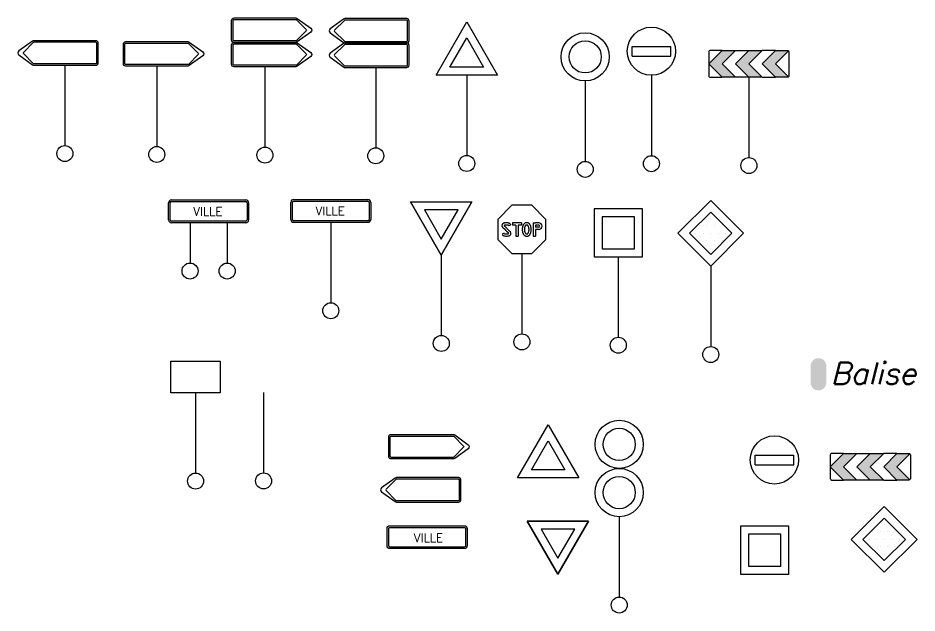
# Model space of a CAD drawing. Header units: millimetres. Extents: x -1573 to 210, y -360 to 557.
# Drawn here: x -381.9 to -325.8, y 430.4 to 467.5 of the extents above; entities that cross this region are included whole.
import ezdxf
from ezdxf.enums import TextEntityAlignment as Align

# ---------------------------------------------------------------- set-up
doc = ezdxf.new("R2010")
doc.units = ezdxf.units.MM
doc.header["$LTSCALE"] = 2
doc.layers.add('Signalisation Verticale', color=7, linetype='Continuous')
doc.layers.add('Signalisation Verticale Symbole', color=7, linetype='Continuous')
doc.styles.add('Cotation Alti', font='romans.shx', dxfattribs={"oblique": 13.5, "height": 0.28})
doc.styles.add('CovaSymbole', font='romans.shx')

# ---------------------------------------------------------------- blocks, each defined once
blk = doc.blocks.new('A$C686B3323')
for p, q in [((-0.384, 0.664), (0, 0)), ((0.383, 0.664), (-0.384, 0.664)), ((-0.211, 0.564), (0, 0.2)), ((0.21, 0.564), (-0.211, 0.564)), ((0, 0), (0.383, 0.664)), ((0, 0.2), (0.21, 0.564))]:
    blk.add_line(p, q)
at = {"linetype": 'Continuous'}
for p, q in [((-0.384, 0.664), (0.383, 0.664)), ((0, 0), (-0.384, 0.664)), ((0.383, 0.664), (0, 0))]:
    blk.add_line(p, q, dxfattribs=at)
blk = doc.blocks.new('A$C7F1306AA')
at = {"linetype": 'Continuous'}
for p, q in [((-0.384, 0), (0, 0.664)), ((0, 0.664), (0.384, 0)), ((0.384, 0), (-0.384, 0))]:
    blk.add_line(p, q, dxfattribs=at)
for p, q in [((-0.21, 0.1), (0, 0.464)), ((0, 0.464), (0.21, 0.1)), ((0.21, 0.1), (-0.21, 0.1))]:
    blk.add_line(p, q)
blk = doc.blocks.new('A$C1EA037C0')
at = {"linetype": 'Continuous'}
blk.add_circle((-0.045, 0.298), 0.301, dxfattribs=at)
blk.add_circle((-0.045, 0.298), 0.201)
blk = doc.blocks.new('A$C095A3EBC')
for p, q in [((0.301, 0.602), (-0.301, 0.602)), ((-0.301, 0.602), (-0.301, 0)), ((0.301, 0), (0.301, 0.602)), ((0.201, 0.502), (-0.201, 0.502)), ((-0.201, 0.502), (-0.201, 0.1)), ((0.201, 0.1), (0.201, 0.502)), ((-0.201, 0.1), (0.201, 0.1)), ((-0.301, 0), (0.301, 0))]:
    blk.add_line(p, q)
blk = doc.blocks.new('A$C11972DB6')
at = {"linetype": 'Continuous'}
h = blk.add_hatch(color=256, dxfattribs=at)
edge = h.paths.add_edge_path()
edge.add_line((0.333, 0.333), (0.483, 0.333))
edge.add_arc((0.483, 0.317), 0.0167, 405.0027, 450, ccw=False)
edge.add_line((0.495, 0.328), (0.333, 0.167))
edge.add_line((0.333, 0.167), (0.495, 0.005))
edge.add_arc((0.483, 0.017), 0.0167, 270, 314.9973, ccw=False)
edge.add_line((0.483, 0), (0.333, 0))
edge.add_line((0.333, 0), (0.167, 0.167))
edge.add_line((0.167, 0.167), (0.333, 0.333))
h.paths.add_polyline_path([(0.167, 0), (0, 0), (-0.167, 0.167), (0, 0.333), (0.167, 0.333), (0, 0.167)])
h.paths.add_polyline_path([(-0.167, 0), (-0.333, 0), (-0.5, 0.167), (-0.333, 0.333), (-0.167, 0.333), (-0.333, 0.167)])
for points in [[(-0.167, 0), (-0.333, 0), (-0.5, 0.167), (-0.333, 0.333), (-0.167, 0.333), (-0.333, 0.167)], [(0, 0), (-0.167, 0), (-0.333, 0.167), (-0.167, 0.333), (0, 0.333), (-0.167, 0.167)], [(0.167, 0), (0, 0), (-0.167, 0.167), (0, 0.333), (0.167, 0.333), (0, 0.167)], [(0.167, 0.333), (0, 0.167), (0.167, 0), (0.333, 0), (0.167, 0.167), (0.333, 0.333)]]:
    blk.add_lwpolyline(points, close=True, dxfattribs=at)
for points in [[(-0.5, 0.167), (-0.5, 0.017, 0.414214), (-0.483, 0), (-0.333, 0), (-0.5, 0.167), (-0.333, 0.333), (-0.483, 0.333, 0.414214), (-0.5, 0.317)], [(0.333, 0.333), (0.483, 0.333, -0.1989), (0.495, 0.328), (0.333, 0.167), (0.495, 0.005, -0.1989), (0.483, 0), (0.333, 0), (0.167, 0.167)]]:
    blk.add_lwpolyline(points, format="xyb", close=True, dxfattribs=at)
blk.add_lwpolyline([(0.495, 0.005), (0.333, 0.167), (0.495, 0.328, -0.198925), (0.5, 0.317), (0.5, 0.017, -0.198925), (0.495, 0.005)], format="xyb", dxfattribs=at)
blk = doc.blocks.new('A$C12351553')
at = {"linetype": 'Continuous'}
for p, q in [((0, 0.822), (-0.411, 0.411)), ((0.411, 0.411), (0, 0.822)), ((0, 0.676), (-0.266, 0.411)), ((0.265, 0.411), (0, 0.676)), ((0, 0.599), (0, 0.599)), ((-0.141, 0.505), (-0.141, 0.505)), ((-0.047, 0.505), (-0.047, 0.505)), ((0.047, 0.505), (0.047, 0.505)), ((0.141, 0.505), (0.141, 0.505)), ((-0.411, 0.411), (0, 0)), ((-0.266, 0.411), (0, 0.145)), ((-0.188, 0.411), (-0.188, 0.411)), ((-0.094, 0.411), (-0.094, 0.411)), ((0, 0.411), (0, 0.411)), ((0, 0), (0.411, 0.411)), ((0, 0.145), (0.265, 0.411)), ((0.094, 0.411), (0.094, 0.411)), ((0.188, 0.411), (0.188, 0.411)), ((-0.141, 0.316), (-0.141, 0.316)), ((-0.047, 0.316), (-0.047, 0.316)), ((0.047, 0.316), (0.047, 0.316)), ((0.141, 0.316), (0.141, 0.316)), ((0, 0.222), (0, 0.222))]:
    blk.add_line(p, q, dxfattribs=at)
blk = doc.blocks.new('A$C2924714C')
at = {"linetype": 'Continuous'}
for p, q in [((-0.241, 0.362), (0.241, 0.362)), ((-0.241, 0.241), (0.241, 0.241))]:
    blk.add_line(p, q, dxfattribs=at)
at = {"flags": 128}
for points in [[(-0.241, 0.241), (-0.241, 0.362)], [(0.241, 0.241), (0.241, 0.362)]]:
    blk.add_lwpolyline(points, dxfattribs=at)
at = {"linetype": 'Continuous'}
blk.add_circle((0, 0.301), 0.301, dxfattribs=at)
blk.add_circle((0, 0.301), 0.301, dxfattribs=at)
blk = doc.blocks.new('A$C36BD6973')
at = {"linetype": 'Continuous'}
for points in [[(0.388, 0), (-0.388, 0, -0.414214), (-0.418, 0.031), (-0.418, 0.276, -0.414214), (-0.388, 0.306), (0.388, 0.306, -0.159497), (0.406, 0.3), (0.573, 0.178, -0.506795), (0.573, 0.128), (0.406, 0.006, -0.159497)], [(0.388, 0.02), (-0.388, 0.02, -0.414214), (-0.398, 0.031), (-0.398, 0.276, -0.414214), (-0.388, 0.286), (0.388, 0.286, -0.159497), (0.394, 0.284), (0.517, 0.16, -0.412426), (0.517, 0.146), (0.394, 0.022, -0.159497)]]:
    blk.add_lwpolyline(points, format="xyb", close=True, dxfattribs=at)
blk = doc.blocks.new('A$C33B61DEA')
at = {"layer": 'Signalisation Verticale Symbole', "color": 0, "linetype": 'Continuous'}
for points in [[(-0.464, 0.286), (0.464, 0.286, -0.414214), (0.5, 0.25), (0.5, 0.036, -0.414214), (0.464, 0), (-0.464, 0, -0.414214), (-0.5, 0.036), (-0.5, 0.25, -0.414214)], [(-0.464, 0.266), (0.464, 0.266, -0.414214), (0.48, 0.25), (0.48, 0.036, -0.414214), (0.464, 0.02), (-0.464, 0.02, -0.414214), (-0.48, 0.036), (-0.48, 0.25, -0.414214)]]:
    blk.add_lwpolyline(points, format="xyb", close=True, dxfattribs=at)
blk = doc.blocks.new('A$C7864563A')
at = {"linetype": 'Continuous'}
for p, q in [((-0.732, 0.638), (-0.732, 0.852)), ((-0.712, 0.638), (-0.712, 0.852)), ((-0.696, 0.888), (0.232, 0.888)), ((-0.696, 0.868), (0.232, 0.868)), ((0.248, 0.852), (0.248, 0.638)), ((0.268, 0.852), (0.268, 0.638)), ((0.232, 0.622), (-0.696, 0.622)), ((0.232, 0.602), (-0.696, 0.602)), ((-0.464, 0.602), (-0.464, 0.1)), ((0, 0.602), (0, 0.1))]:
    blk.add_line(p, q, dxfattribs=at)
for centre in [(-0.464, 0), (0, 0)]:
    blk.add_circle(centre, 0.1)
for centre, radius, start, end in [((-0.696, 0.852), 0.0357, 90, 180), ((-0.696, 0.852), 0.0157, 90, 180), ((0.232, 0.852), 0.0357, 360, 90), ((0.232, 0.852), 0.0157, 360, 90), ((-0.696, 0.638), 0.0357, 180, 270), ((-0.696, 0.638), 0.0157, 180, 270), ((0.232, 0.638), 0.0157, 270, 0), ((0.232, 0.638), 0.0357, 270, 0)]:
    blk.add_arc(centre, radius, start, end, dxfattribs=at)
blk = doc.blocks.new('A$C75AC78A5')
at = {"linetype": 'Continuous'}
for p, q in [((-0.5, 1.14), (-0.5, 1.354)), ((-0.48, 1.14), (-0.48, 1.354)), ((-0.464, 1.39), (0.464, 1.39)), ((-0.464, 1.37), (0.464, 1.37)), ((0.48, 1.354), (0.48, 1.14)), ((0.5, 1.354), (0.5, 1.14)), ((0.464, 1.124), (-0.464, 1.124)), ((0.464, 1.104), (-0.464, 1.104)), ((0, 1.104), (0, 0.1))]:
    blk.add_line(p, q, dxfattribs=at)
blk.add_circle((0, 0), 0.1)
for centre, radius, start, end in [((-0.464, 1.354), 0.0357, 90, 180), ((-0.464, 1.354), 0.0157, 90, 180), ((0.464, 1.354), 0.0357, 360, 90), ((0.464, 1.354), 0.0157, 360, 90), ((-0.464, 1.14), 0.0357, 180, 270), ((-0.464, 1.14), 0.0157, 180, 270), ((0.464, 1.14), 0.0157, 270, 0), ((0.464, 1.14), 0.0357, 270, 0)]:
    blk.add_arc(centre, radius, start, end, dxfattribs=at)
blk = doc.blocks.new('A$C51B87BA8')
at = {"linetype": 'Continuous'}
for p, q in [((-0.125, 1.707), (-0.301, 1.53)), ((0.125, 1.707), (-0.125, 1.707)), ((0.301, 1.53), (0.125, 1.707)), ((-0.301, 1.53), (-0.301, 1.28)), ((-0.163, 1.453), (-0.138, 1.465)), ((-0.116, 1.488), (-0.116, 1.46)), ((-0.005, 1.488), (-0.116, 1.488)), ((-0.075, 1.46), (-0.116, 1.46)), ((-0.075, 1.46), (-0.075, 1.322)), ((-0.047, 1.46), (-0.047, 1.322)), ((-0.005, 1.46), (-0.047, 1.46)), ((-0.005, 1.488), (-0.005, 1.46)), ((0.141, 1.488), (0.168, 1.488)), ((0.141, 1.488), (0.141, 1.322)), ((0.21, 1.488), (0.168, 1.488)), ((0.21, 1.46), (0.168, 1.46)), ((0.168, 1.46), (0.168, 1.433)), ((0.301, 1.28), (0.301, 1.53)), ((-0.223, 1.358), (-0.248, 1.346)), ((-0.214, 1.445), (-0.154, 1.386)), ((0.033, 1.42), (0.033, 1.39)), ((0.088, 1.419), (0.088, 1.392)), ((0.21, 1.433), (0.168, 1.433)), ((0.21, 1.405), (0.168, 1.405)), ((0.168, 1.405), (0.168, 1.322)), ((-0.301, 1.28), (-0.125, 1.104)), ((-0.075, 1.322), (-0.047, 1.322)), ((0.125, 1.104), (0.301, 1.28)), ((0.141, 1.322), (0.168, 1.322)), ((-0.125, 1.104), (0.125, 1.104)), ((0, 1.104), (0, 0.1))]:
    blk.add_line(p, q, dxfattribs=at)
blk.add_circle((0, 0), 0.1)
for centre, radius, start, end in [((-0.208, 1.453), 0.0411, 159.2047, 173.8018), ((-0.233, 1.462), 0.0142, 134.2606, 159.2047), ((-0.208, 1.436), 0.0503, 126.9679, 134.2606), ((-0.204, 1.431), 0.0566, 120.0945, 126.9679), ((-0.183, 1.396), 0.0976, 116.0854, 120.0945), ((-0.207, 1.444), 0.0437, 110.0935, 116.0853), ((-0.211, 1.455), 0.032, 94.9988, 110.0935), ((-0.195, 1.27), 0.218, 89.2311, 94.9988), ((-0.195, 1.27), 0.191, 89.2311, 94.9988), ((-0.195, 1.241), 0.247, 84.7844, 89.2311), ((-0.195, 1.241), 0.22, 84.7844, 89.2311), ((-0.176, 1.454), 0.0326, 72.5173, 84.7844), ((-0.183, 1.432), 0.0562, 66.015, 72.5173), ((-0.19, 1.416), 0.0731, 60.3152, 66.015), ((-0.178, 1.437), 0.0489, 55.5792, 60.3152), ((-0.226, 1.367), 0.134, 52.7158, 55.5792), ((-0.153, 1.462), 0.0146, 35.7252, 52.7158), ((-0.174, 1.447), 0.0401, 25.5081, 35.7252), ((0.089, 1.423), 0.0819, 149.9704, 156.3136), ((0.053, 1.444), 0.0405, 137.2121, 149.9704), ((0.079, 1.42), 0.0756, 127.8772, 137.2121), ((0.072, 1.429), 0.0648, 119.3437, 127.8772), ((0.048, 1.472), 0.0158, 102.0319, 119.3437), ((0.052, 1.452), 0.00808, 93.0315, 167.9731), ((0.052, 1.452), 0.0357, 93.0315, 102.0319), ((0.059, 1.331), 0.157, 88.7426, 93.0315), ((0.059, 1.331), 0.129, 88.7426, 93.0315), ((0.058, 1.317), 0.143, 85.3618, 88.7426), ((0.058, 1.317), 0.171, 85.3618, 88.7426), ((0.057, 1.437), 0.0263, 52.0829, 58.3869), ((0.069, 1.445), 0.0147, 83.9776, 85.3618), ((0.069, 1.445), 0.0423, 78.5639, 85.3618), ((0.074, 1.469), 0.0178, 61.7315, 78.5639), ((0.057, 1.437), 0.0539, 52.0829, 61.7315), ((0.053, 1.433), 0.0594, 41.3861, 52.0829), ((0.066, 1.444), 0.0425, 28.7234, 41.3861), ((0.022, 1.42), 0.0921, 23.3622, 28.7234), ((0.21, 1.447), 0.0414, 270, 90), ((0.21, 1.447), 0.0138, 270, 90), ((-0.205, 1.452), 0.044, 173.8018, 189.4929), ((-0.235, 1.447), 0.0138, 189.4929, 217.662), ((-0.129, 1.529), 0.147, 217.662, 220.0004), ((-0.22, 1.452), 0.028, 219.9986, 225.3573), ((82.699, 85.418), 118.036, 225.35909, 225.36214), ((44.289, 46.519), 63.37, 225.36214, 225.3663), ((347.028, 353.154), 494.27, 225.3663, 225.37524), ((-0.217, 1.36), 0.00635, 202.5866, 206.7813), ((-0.223, 1.358), 0.000245, 206.7813, 228.2922), ((-0.218, 1.364), 0.00835, 228.2922, 234.755), ((-0.095, 1.561), 0.166, 220.0666, 221.5355), ((-0.208, 1.436), 0.0227, 126.9677, 129.5778), ((-0.198, 1.391), 0.0423, 234.755, 237.6263), ((-0.204, 1.431), 0.029, 120.0945, 126.9679), ((-0.097, 1.551), 0.231, 237.6263, 237.9472), ((-0.186, 1.48), 0.044, 221.5355, 225.3621), ((-0.203, 1.381), 0.0304, 237.9472, 238.8315), ((-0.207, 1.374), 0.0228, 238.8315, 243.1651), ((-0.183, 1.396), 0.07, 116.0854, 120.0945), ((-0.19, 1.407), 0.0601, 243.1651, 245.8354), ((-0.155, 1.512), 0.0892, 225.3621, 228.3566), ((-0.201, 1.385), 0.0354, 245.8354, 249.2662), ((-0.207, 1.444), 0.0161, 110.0935, 116.0853), ((-0.211, 1.455), 0.00439, 94.9988, 110.0935), ((-0.21, 1.361), 0.00995, 249.2662, 255.7398), ((-0.211, 1.356), 0.00478, 255.7398, 258.6509), ((-0.201, 1.405), 0.0551, 258.6508, 259.5084), ((-0.206, 1.38), 0.0288, 259.5084, 267.0078), ((-0.189, 1.708), 0.358, 267.0078, 269.1346), ((-0.19, 1.63), 0.279, 269.1346, 272.115), ((-0.18, 1.379), 0.0288, 272.1149, 281.4016), ((2.809, 4.396), 4.251, 225.3752, 225.4717), ((-0.176, 1.454), 0.00499, 72.5173, 84.7844), ((-0.184, 1.399), 0.0488, 281.4016, 282.5461), ((-0.183, 1.432), 0.0286, 66.015, 72.5173), ((-0.176, 1.358), 0.00699, 288.7402, 293.0894), ((-0.174, 1.353), 0.00167, 282.5461, 288.7402), ((-0.186, 1.382), 0.0332, 293.0894, 295.0842), ((-0.139, 1.4), 0.0481, 225.4717, 228.247), ((-0.193, 1.396), 0.0486, 295.0842, 298.0899), ((-0.19, 1.416), 0.0455, 60.3152, 66.015), ((-0.198, 1.333), 0.0416, 45.2526, 48.4661), ((-0.189, 1.39), 0.0414, 298.0899, 301.344), ((-1.276, 0.313), 1.525, 43.3446, 43.4488), ((-0.172, 1.359), 0.00509, 43.4488, 45.2526), ((-0.184, 1.381), 0.0313, 301.344, 303.5312), ((-0.178, 1.437), 0.0213, 55.5792, 60.3152), ((-0.235, 1.296), 0.093, 40.801, 43.3446), ((-0.23, 1.45), 0.114, 303.5312, 304.6787), ((-0.226, 1.367), 0.106, 53.9309, 55.5792), ((-0.173, 1.368), 0.0143, 304.6787, 308.2729), ((-0.164, 1.357), 0.000331, 308.273, 332.0792), ((-0.164, 1.357), 0.000144, 332.0792, 40.801), ((-0.174, 1.447), 0.0125, 25.5082, 28.0545), ((-0.232, 1.299), 0.117, 45.3621, 48.3566), ((-0.2, 1.331), 0.0716, 41.5355, 45.3621), ((-0.291, 1.25), 0.194, 40.0004, 41.5355), ((-0.207, 1.321), 0.0836, 37.662, 40.0004), ((-0.152, 1.363), 0.0138, 9.4929, 37.662), ((-0.178, 1.358), 0.0411, 339.2047, 353.8018), ((-0.181, 1.358), 0.044, 353.8018, 9.4929), ((0.056, 1.42), 0.0506, 167.9697, 179.267), ((0.122, 1.419), 0.117, 179.267, 186.6909), ((0.122, 1.392), 0.117, 173.3091, 180.7329), ((0.056, 1.391), 0.0506, 180.7329, 192.0303), ((0.527, 1.319), 0.532, 166.5447, 167.9697), ((0.527, 1.491), 0.532, 192.0303, 193.4553), ((0.073, 1.428), 0.0658, 162.4918, 166.5447), ((0.073, 1.383), 0.0658, 193.4553, 197.5082), ((0.093, 1.422), 0.0863, 156.3136, 162.4918), ((0.093, 1.389), 0.0863, 197.5082, 203.6864), ((0.089, 1.387), 0.0819, 203.6864, 210.0296), ((0.527, 1.319), 0.505, 166.5447, 167.9697), ((0.056, 1.42), 0.023, 167.9697, 179.267), ((0.056, 1.391), 0.023, 180.7329, 192.0303), ((0.527, 1.491), 0.505, 192.0303, 193.4553), ((0.073, 1.428), 0.0382, 162.4918, 166.5447), ((0.073, 1.383), 0.0382, 193.4553, 197.5082), ((0.093, 1.422), 0.0587, 156.3136, 162.4918), ((0.093, 1.389), 0.0587, 197.5082, 203.6864), ((0.089, 1.423), 0.0543, 149.9704, 156.3136), ((0.089, 1.387), 0.0543, 203.6864, 210.0296), ((0.053, 1.444), 0.0129, 137.2121, 149.9704), ((0.053, 1.367), 0.0129, 210.0296, 222.7879), ((0.079, 1.42), 0.048, 135.7718, 137.2121), ((0.079, 1.39), 0.048, 222.7879, 224.2282), ((0.052, 1.359), 0.00808, 192.0269, 266.9685), ((0.059, 1.48), 0.129, 266.9685, 271.2574), ((0.058, 1.494), 0.143, 271.2574, 274.6382), ((0.057, 1.373), 0.0263, 301.6131, 307.9171), ((0.069, 1.365), 0.0147, 274.6382, 276.0224), ((0.053, 1.433), 0.0318, 41.3861, 52.0829), ((0.053, 1.378), 0.0318, 307.9171, 318.6139), ((0.066, 1.366), 0.0149, 318.6139, 331.2766), ((0.022, 1.42), 0.0645, 23.3622, 28.7234), ((0.022, 1.39), 0.0645, 331.2766, 336.6378), ((0.027, 1.423), 0.0592, 17.8381, 23.3622), ((0.027, 1.388), 0.0592, 336.6378, 342.1619), ((0.039, 1.426), 0.047, 13.1223, 17.8381), ((0.039, 1.384), 0.047, 342.1619, 346.8776), ((-0.41, 1.322), 0.507, 11.362, 13.1223), ((-0.41, 1.489), 0.507, 346.8777, 348.638), ((0.068, 1.418), 0.0204, 1.6691, 11.362), ((0.068, 1.393), 0.0204, 348.638, 358.3309), ((0.022, 1.39), 0.0921, 331.2766, 336.6378), ((0.027, 1.423), 0.0868, 17.8381, 23.3622), ((0.027, 1.388), 0.0868, 336.6378, 342.1619), ((0.039, 1.426), 0.0746, 13.1223, 17.8381), ((0.039, 1.384), 0.0746, 342.1619, 346.8777), ((-0.41, 1.322), 0.535, 11.362, 13.1223), ((-0.41, 1.489), 0.535, 346.8777, 348.638), ((0.068, 1.418), 0.0481, 1.6691, 11.362), ((0.068, 1.393), 0.0481, 348.638, 358.3309), ((-0.025, 1.415), 0.141, 356.0173, 1.6691), ((-0.025, 1.396), 0.141, 358.3309, 3.9827), ((-0.233, 1.348), 0.0146, 215.7252, 232.7158), ((-0.161, 1.443), 0.134, 232.7158, 235.5792), ((-0.209, 1.373), 0.0489, 235.5792, 240.3152), ((-0.197, 1.394), 0.0731, 240.3152, 246.015), ((-0.203, 1.379), 0.0562, 246.015, 252.5173), ((-0.211, 1.356), 0.0326, 252.5173, 264.7844), ((-0.191, 1.57), 0.247, 264.7844, 269.2311), ((-0.191, 1.541), 0.218, 269.2311, 274.9988), ((-0.175, 1.355), 0.032, 274.9988, 290.0935), ((-0.179, 1.366), 0.0437, 290.0935, 296.0853), ((-0.203, 1.415), 0.0976, 296.0854, 300.0945), ((-0.182, 1.379), 0.0566, 300.0945, 306.9679), ((-0.179, 1.374), 0.0503, 306.9679, 314.2606), ((-0.153, 1.348), 0.0142, 314.2606, 339.2047), ((0.053, 1.367), 0.0405, 210.0296, 222.7879), ((0.079, 1.39), 0.0756, 222.7879, 232.1228), ((0.072, 1.382), 0.0648, 232.1228, 240.6563), ((0.048, 1.339), 0.0158, 240.6563, 257.9681), ((0.052, 1.359), 0.0357, 257.9681, 266.9685), ((0.059, 1.48), 0.157, 266.9685, 271.2574), ((0.058, 1.494), 0.171, 271.2574, 274.6382), ((0.069, 1.365), 0.0423, 274.6382, 281.4361), ((0.074, 1.341), 0.0178, 281.4361, 298.2685), ((0.057, 1.373), 0.0539, 298.2685, 307.9171), ((0.053, 1.378), 0.0594, 307.9171, 318.6139), ((0.066, 1.366), 0.0425, 318.6139, 331.2766)]:
    blk.add_arc(centre, radius, start, end, dxfattribs=at)
blk = doc.blocks.new('A$C06FF7E38')
for p, q in [((0.301, 1.706), (-0.301, 1.706)), ((-0.301, 1.706), (-0.301, 1.104)), ((0.301, 1.104), (0.301, 1.706)), ((0.201, 1.606), (-0.201, 1.606)), ((-0.201, 1.606), (-0.201, 1.204)), ((0.201, 1.204), (0.201, 1.606)), ((-0.201, 1.204), (0.201, 1.204)), ((-0.301, 1.104), (0.301, 1.104))]:
    blk.add_line(p, q)
at = {"linetype": 'Continuous'}
blk.add_line((0, 1.104), (0, 0.1), dxfattribs=at)
blk.add_circle((0, 0), 0.1)
blk = doc.blocks.new('A$C6EBD74CD')
at = {"linetype": 'Continuous'}
for p, q in [((0, 1.926), (-0.411, 1.515)), ((0.411, 1.515), (0, 1.926)), ((0, 1.78), (-0.266, 1.515)), ((0.265, 1.515), (0, 1.78)), ((0, 1.703), (0, 1.703)), ((-0.141, 1.609), (-0.141, 1.609)), ((-0.047, 1.609), (-0.047, 1.609)), ((0.047, 1.609), (0.047, 1.609)), ((0.141, 1.609), (0.141, 1.609)), ((-0.411, 1.515), (0, 1.104)), ((-0.266, 1.515), (0, 1.249)), ((-0.188, 1.515), (-0.188, 1.515)), ((-0.094, 1.515), (-0.094, 1.515)), ((0, 1.515), (0, 1.515)), ((0, 1.104), (0.411, 1.515)), ((0, 1.249), (0.265, 1.515)), ((0.094, 1.515), (0.094, 1.515)), ((0.188, 1.515), (0.188, 1.515)), ((-0.141, 1.42), (-0.141, 1.42)), ((-0.047, 1.42), (-0.047, 1.42)), ((0.047, 1.42), (0.047, 1.42)), ((0.141, 1.42), (0.141, 1.42)), ((0, 1.326), (0, 1.326)), ((0, 1.104), (0, 0.1))]:
    blk.add_line(p, q, dxfattribs=at)
blk.add_circle((0, 0), 0.1)
blk = doc.blocks.new('A$C0D356FE6')
at = {"linetype": 'Continuous'}
blk.add_line((0, 1.104), (0, 0.1), dxfattribs=at)
for points in [[(-0.388, 1.104), (0.388, 1.104, 0.414214), (0.418, 1.135), (0.418, 1.379, 0.414214), (0.388, 1.41), (-0.388, 1.41, 0.159497), (-0.406, 1.404), (-0.573, 1.282, 0.506795), (-0.573, 1.232), (-0.406, 1.11, 0.159497)], [(-0.388, 1.124), (0.388, 1.124, 0.414214), (0.398, 1.135), (0.398, 1.379, 0.414214), (0.388, 1.39), (-0.388, 1.39, 0.159497), (-0.394, 1.388), (-0.517, 1.264, 0.412426), (-0.517, 1.25), (-0.394, 1.126, 0.159497)]]:
    blk.add_lwpolyline(points, format="xyb", close=True, dxfattribs=at)
blk.add_circle((0, 0), 0.1)
blk = doc.blocks.new('A$C3815419B')
at = {"linetype": 'Continuous'}
blk.add_line((0, 1.104), (0, 0.1), dxfattribs=at)
for points in [[(0.388, 1.104), (-0.388, 1.104, -0.414214), (-0.418, 1.135), (-0.418, 1.379, -0.414214), (-0.388, 1.41), (0.388, 1.41, -0.159497), (0.406, 1.404), (0.573, 1.282, -0.506795), (0.573, 1.232), (0.406, 1.11, -0.159497)], [(0.388, 1.124), (-0.388, 1.124, -0.414214), (-0.398, 1.135), (-0.398, 1.379, -0.414214), (-0.388, 1.39), (0.388, 1.39, -0.159497), (0.394, 1.388), (0.517, 1.264, -0.412426), (0.517, 1.25), (0.394, 1.126, -0.159497)]]:
    blk.add_lwpolyline(points, format="xyb", close=True, dxfattribs=at)
blk.add_circle((0, 0), 0.1)
blk = doc.blocks.new('A$C5D264A61')
at = {"linetype": 'Continuous'}
blk.add_line((0, 1.104), (0, 0.1), dxfattribs=at)
for points in [[(0.386, 1.409), (-0.386, 1.409, -0.414214), (-0.417, 1.439), (-0.417, 1.683, -0.414214), (-0.386, 1.714), (0.386, 1.714, -0.159497), (0.404, 1.708), (0.571, 1.586, -0.506795), (0.571, 1.537), (0.404, 1.415, -0.159497)], [(0.386, 1.429), (-0.386, 1.429, -0.414214), (-0.397, 1.439), (-0.397, 1.683, -0.414214), (-0.386, 1.694), (0.386, 1.694, -0.159497), (0.392, 1.692), (0.515, 1.569, -0.412426), (0.515, 1.554), (0.392, 1.431, -0.159497)], [(0.386, 1.104), (-0.386, 1.104, -0.414214), (-0.417, 1.134), (-0.417, 1.378, -0.414214), (-0.386, 1.409), (0.386, 1.409, -0.159497), (0.404, 1.403), (0.571, 1.281, -0.506795), (0.571, 1.232), (0.404, 1.11, -0.159497)], [(0.386, 1.124), (-0.386, 1.124, -0.414214), (-0.397, 1.134), (-0.397, 1.378, -0.414214), (-0.386, 1.389), (0.386, 1.389, -0.159497), (0.392, 1.387), (0.515, 1.264, -0.412426), (0.515, 1.249), (0.392, 1.126, -0.159497)]]:
    blk.add_lwpolyline(points, format="xyb", close=True, dxfattribs=at)
blk.add_circle((0, 0), 0.1)
blk = doc.blocks.new('A$C4A8E1C1B')
at = {"linetype": 'Continuous'}
blk.add_line((0, 1.104), (0, 0.1), dxfattribs=at)
for points in [[(-0.386, 1.409), (0.386, 1.409, 0.414214), (0.417, 1.439), (0.417, 1.683, 0.414214), (0.386, 1.714), (-0.386, 1.714, 0.159497), (-0.404, 1.708), (-0.571, 1.586, 0.506795), (-0.571, 1.537), (-0.404, 1.415, 0.159497)], [(-0.386, 1.429), (0.386, 1.429, 0.414214), (0.397, 1.439), (0.397, 1.683, 0.414214), (0.386, 1.694), (-0.386, 1.694, 0.159497), (-0.392, 1.692), (-0.515, 1.569, 0.412426), (-0.515, 1.554), (-0.392, 1.431, 0.159497)], [(-0.386, 1.104), (0.386, 1.104, 0.414214), (0.417, 1.134), (0.417, 1.378, 0.414214), (0.386, 1.409), (-0.386, 1.409, 0.159497), (-0.404, 1.403), (-0.571, 1.281, 0.506795), (-0.571, 1.232), (-0.404, 1.11, 0.159497)], [(-0.386, 1.124), (0.386, 1.124, 0.414214), (0.397, 1.134), (0.397, 1.378, 0.414214), (0.386, 1.389), (-0.386, 1.389, 0.159497), (-0.392, 1.387), (-0.515, 1.264, 0.412426), (-0.515, 1.249), (-0.392, 1.126, 0.159497)]]:
    blk.add_lwpolyline(points, format="xyb", close=True, dxfattribs=at)
blk.add_circle((0, 0), 0.1)
blk = doc.blocks.new('A$C098A1F35')
at = {"linetype": 'Continuous'}
blk.add_line((0, 1.104), (0, 0.1), dxfattribs=at)
blk.add_circle((0, 1.405), 0.301, dxfattribs=at)
for centre, radius in [((0, 1.405), 0.201), ((0, 0), 0.1)]:
    blk.add_circle(centre, radius)
blk = doc.blocks.new('A$C1E734A3F')
at = {"linetype": 'Continuous'}
for p, q in [((-0.241, 1.466), (0.241, 1.466)), ((-0.241, 1.345), (0.241, 1.345)), ((0, 1.104), (0, 0.1))]:
    blk.add_line(p, q, dxfattribs=at)
at = {"flags": 128}
for points in [[(-0.241, 1.345), (-0.241, 1.466)], [(0.241, 1.345), (0.241, 1.466)]]:
    blk.add_lwpolyline(points, dxfattribs=at)
at = {"linetype": 'Continuous'}
blk.add_circle((0, 1.405), 0.301, dxfattribs=at)
blk.add_circle((0, 1.405), 0.301, dxfattribs=at)
blk.add_circle((0, 0), 0.1)
blk = doc.blocks.new('A$C053F2323')
at = {"linetype": 'Continuous'}
h = blk.add_hatch(color=256, dxfattribs=at)
edge = h.paths.add_edge_path()
edge.add_line((0.333, 1.437), (0.483, 1.437))
edge.add_arc((0.483, 1.421), 0.0167, 405.0027, 450, ccw=False)
edge.add_line((0.495, 1.432), (0.333, 1.271))
edge.add_line((0.333, 1.271), (0.495, 1.109))
edge.add_arc((0.483, 1.121), 0.0167, 270, 314.9973, ccw=False)
edge.add_line((0.483, 1.104), (0.333, 1.104))
edge.add_line((0.333, 1.104), (0.167, 1.271))
edge.add_line((0.167, 1.271), (0.333, 1.437))
h.paths.add_polyline_path([(0.167, 1.104), (0, 1.104), (-0.167, 1.271), (0, 1.437), (0.167, 1.437), (0, 1.271)])
h.paths.add_polyline_path([(-0.167, 1.104), (-0.333, 1.104), (-0.5, 1.271), (-0.333, 1.437), (-0.167, 1.437), (-0.333, 1.271)])
blk.add_line((0, 1.104), (0, 0.1), dxfattribs=at)
for points in [[(-0.167, 1.104), (-0.333, 1.104), (-0.5, 1.271), (-0.333, 1.437), (-0.167, 1.437), (-0.333, 1.271)], [(0, 1.104), (-0.167, 1.104), (-0.333, 1.271), (-0.167, 1.437), (0, 1.437), (-0.167, 1.271)], [(0.167, 1.104), (0, 1.104), (-0.167, 1.271), (0, 1.437), (0.167, 1.437), (0, 1.271)], [(0.167, 1.437), (0, 1.271), (0.167, 1.104), (0.333, 1.104), (0.167, 1.271), (0.333, 1.437)]]:
    blk.add_lwpolyline(points, close=True, dxfattribs=at)
for points in [[(-0.5, 1.271), (-0.5, 1.121, 0.414214), (-0.483, 1.104), (-0.333, 1.104), (-0.5, 1.271), (-0.333, 1.437), (-0.483, 1.437, 0.414214), (-0.5, 1.421)], [(0.333, 1.437), (0.483, 1.437, -0.1989), (0.495, 1.432), (0.333, 1.271), (0.495, 1.109, -0.1989), (0.483, 1.104), (0.333, 1.104), (0.167, 1.271)]]:
    blk.add_lwpolyline(points, format="xyb", close=True, dxfattribs=at)
blk.add_lwpolyline([(0.495, 1.109), (0.333, 1.271), (0.495, 1.432, -0.198925), (0.5, 1.421), (0.5, 1.121, -0.198925), (0.495, 1.109)], format="xyb", dxfattribs=at)
blk.add_circle((0, 0), 0.1)
blk = doc.blocks.new('A$C37673E19')
at = {"layer": 'Signalisation Verticale'}
for p, q in [((-0.384, 1.104), (0, 1.768)), ((0, 1.768), (0.384, 1.104)), ((-0.21, 1.204), (0, 1.568)), ((0, 1.568), (0.21, 1.204)), ((0.21, 1.204), (-0.21, 1.204)), ((0.384, 1.104), (-0.384, 1.104)), ((0, 1.104), (0, 0.1))]:
    blk.add_line(p, q, dxfattribs=at)
blk.add_circle((0, 0), 0.1, dxfattribs=at)
blk = doc.blocks.new('A$C2A7C7F2A')
at = {"linetype": 'Continuous'}
blk.add_line((0, 1.104), (0, 0.1), dxfattribs=at)
blk.add_circle((0, 0), 0.1)
blk = doc.blocks.new('A$C13F545AD')
at = {"layer": 'Signalisation Verticale'}
for p, q in [((-0.384, 1.768), (0, 1.104)), ((-0.384, 1.768), (0.383, 1.768)), ((0, 1.104), (-0.384, 1.768)), ((0, 1.104), (0.383, 1.768)), ((0.383, 1.768), (0, 1.104)), ((-0.211, 1.668), (0, 1.304)), ((0.21, 1.668), (-0.211, 1.668)), ((0, 1.304), (0.21, 1.668)), ((0, 1.104), (0, 0.1))]:
    blk.add_line(p, q, dxfattribs=at)
blk.add_circle((0, 0), 0.1, dxfattribs=at)
blk = doc.blocks.new('A$C616105DD')
at = {"layer": 'Signalisation Verticale'}
blk.add_lwpolyline([(-0.309, 1.496), (0.309, 1.496), (0.309, 1.104), (-0.309, 1.104)], close=True, dxfattribs=at)
blk.add_blockref('A$C2A7C7F2A', (0, 0), dxfattribs=at)

msp = doc.modelspace()

# ---------------------------------------------------------------- hatches: boundary and pattern name
at = {"layer": 'Signalisation Verticale Symbole'}
h = msp.add_hatch(color=256, dxfattribs=at)
edge = h.paths.add_edge_path()
edge.add_line((-331.42, 444.75), (-331.415, 445.789))
edge.add_arc((-331.904, 445.792), 0.49, 359.7228, 547.2652)
edge.add_line((-332.39, 445.73), (-332.395, 444.755))
edge.add_arc((-331.907, 444.752), 0.488, 179.7228, 359.7228)

# ---------------------------------------------------------------- block references
at = {"layer": 'Signalisation Verticale', "xscale": 5, "yscale": 5, "zscale": 5}
for name, p in [('A$C5D264A61', (-366.471, 458.965)), ('A$C4A8E1C1B', (-359.55, 458.922)), ('A$C37673E19', (-353.868, 458.443)), ('A$C098A1F35', (-346.473, 458.077)), ('A$C1E734A3F', (-342.337, 458.431)), ('A$C0D356FE6', (-378.967, 459.062)), ('A$C3815419B', (-373.224, 459.007)), ('A$C053F2323', (-336.251, 458.313)), ('A$C7864563A', (-368.831, 451.724)), ('A$C75AC78A5', (-362.358, 449.245)), ('A$C13F545AD', (-355.458, 447.198)), ('A$C6EBD74CD', (-338.632, 446.507)), ('A$C51B87BA8', (-350.426, 447.294)), ('A$C06FF7E38', (-344.404, 447.089)), ('A$C616105DD', (-370.806, 438.603)), ('A$C2A7C7F2A', (-366.557, 438.608)), ('A$C7F1306AA', (-348.785, 438.8)), ('A$C36BD6973', (-356.653, 439.983)), ('A$C2924714C', (-334.656, 438.417)), ('A$C11972DB6', (-328.667, 438.662)), ('A$C098A1F35', (-344.349, 430.856)), ('A$C12351553', (-327.804, 432.903)), ('A$C33B61DEA', (-356.344, 434.379)), ('A$C686B3323', (-348.173, 432.78)), ('A$C095A3EBC', (-335.26, 432.781))]:
    msp.add_blockref(name, p, dxfattribs=at)
at = {"layer": 'Signalisation Verticale', "yscale": 5, "zscale": 5}
for name, p, xscale, rotation in [('A$C1EA037C0', (-344.349, 439.388), 5, 351.3744897343491), ('A$C36BD6973', (-356.319, 437.287), -5, 359.9999999533093)]:
    msp.add_blockref(name, p, dxfattribs=dict(at, xscale=xscale, rotation=rotation))

# ---------------------------------------------------------------- texts
at = {"layer": 'Signalisation Verticale', "style": 'CovaSymbole'}
for p in [(-370.035, 455.172), (-362.397, 455.206), (-356.258, 434.785)]:
    msp.add_text('VILLE', height=0.5365, rotation=0, dxfattribs=at).set_placement(p, align=Align.CENTER)
at = {"layer": 'Signalisation Verticale Symbole', "style": 'Cotation Alti', "oblique": 13.5}
msp.add_text('Balise', height=1.365, dxfattribs=at).set_placement((-331.128, 444.654))

doc.saveas('drawing.dxf')
